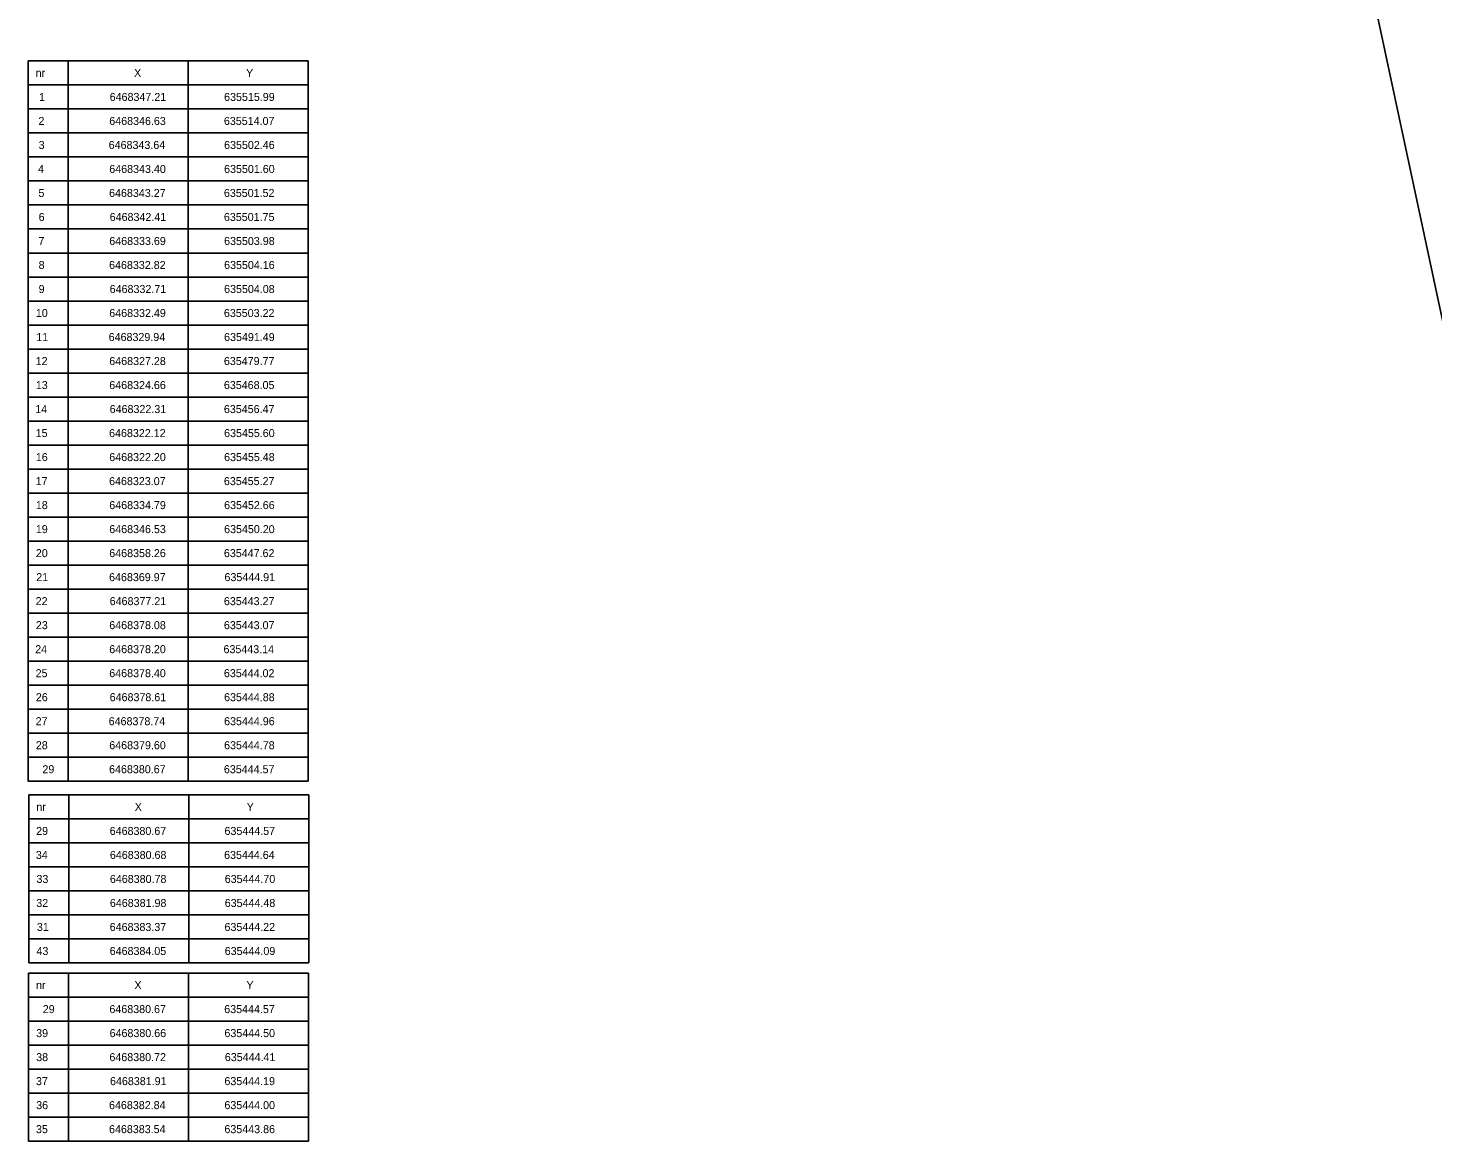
# Model space of a CAD drawing. Extents: x 635248 to 635571, y 6468223 to 6468429.
# Drawn here: x 635324.7 to 635412.5, y 6468285.1 to 6468354.9 of the extents above; entities that cross this region are included whole.
import ezdxf

# ---------------------------------------------------------------- set-up
doc = ezdxf.new("R2010")
doc.units = 0
doc.layers.add('ABIJOONIS', color=7, linetype='Continuous')
doc.layers.add('PIIR', color=7, linetype='Continuous')

msp = doc.modelspace()

# ---------------------------------------------------------------- linework, layer by layer
at = {"layer": 'ABIJOONIS'}
for p, q in [((635324.732, 6468352.836), (635342.232, 6468352.836)), ((635324.732, 6468352.836), (635324.732, 6468307.836)), ((635327.232, 6468352.836), (635327.232, 6468307.836)), ((635334.732, 6468352.836), (635334.732, 6468307.836)), ((635342.232, 6468352.836), (635342.232, 6468307.836)), ((635324.732, 6468351.336), (635342.232, 6468351.336)), ((635324.732, 6468349.836), (635342.232, 6468349.836)), ((635324.732, 6468348.336), (635342.232, 6468348.336)), ((635324.732, 6468346.836), (635342.232, 6468346.836)), ((635324.732, 6468345.336), (635342.232, 6468345.336)), ((635324.732, 6468343.836), (635342.232, 6468343.836)), ((635324.732, 6468342.336), (635342.232, 6468342.336)), ((635324.732, 6468340.836), (635342.232, 6468340.836)), ((635324.732, 6468339.336), (635342.232, 6468339.336)), ((635324.732, 6468337.836), (635342.232, 6468337.836)), ((635324.732, 6468336.336), (635342.232, 6468336.336)), ((635324.732, 6468334.836), (635342.232, 6468334.836)), ((635324.732, 6468333.336), (635342.232, 6468333.336)), ((635324.732, 6468331.836), (635342.232, 6468331.836)), ((635324.732, 6468330.336), (635342.232, 6468330.336)), ((635324.732, 6468328.836), (635342.232, 6468328.836)), ((635324.732, 6468327.336), (635342.232, 6468327.336)), ((635324.732, 6468325.836), (635342.232, 6468325.836)), ((635324.732, 6468324.336), (635342.232, 6468324.336)), ((635324.732, 6468322.836), (635342.232, 6468322.836)), ((635324.732, 6468321.336), (635342.232, 6468321.336)), ((635324.732, 6468319.836), (635342.232, 6468319.836)), ((635324.732, 6468318.336), (635342.232, 6468318.336)), ((635324.732, 6468316.836), (635342.232, 6468316.836)), ((635324.732, 6468315.336), (635342.232, 6468315.336)), ((635324.732, 6468313.836), (635342.232, 6468313.836)), ((635324.732, 6468312.336), (635342.232, 6468312.336)), ((635324.732, 6468310.836), (635342.232, 6468310.836)), ((635324.732, 6468309.336), (635342.232, 6468309.336)), ((635324.732, 6468307.836), (635342.232, 6468307.836)), ((635324.77, 6468306.981), (635342.27, 6468306.981)), ((635324.77, 6468306.981), (635324.77, 6468296.481)), ((635327.27, 6468306.981), (635327.27, 6468296.481)), ((635334.77, 6468306.981), (635334.77, 6468296.481)), ((635342.27, 6468306.981), (635342.27, 6468296.481)), ((635324.77, 6468305.481), (635342.27, 6468305.481)), ((635324.77, 6468303.981), (635342.27, 6468303.981)), ((635324.77, 6468302.481), (635342.27, 6468302.481)), ((635324.77, 6468300.981), (635342.27, 6468300.981)), ((635324.77, 6468299.481), (635342.27, 6468299.481)), ((635324.77, 6468297.981), (635342.27, 6468297.981)), ((635324.77, 6468296.481), (635342.27, 6468296.481)), ((635324.752, 6468295.85), (635342.252, 6468295.85)), ((635324.752, 6468295.85), (635324.752, 6468285.35)), ((635327.252, 6468295.85), (635327.252, 6468285.35)), ((635334.752, 6468295.85), (635334.752, 6468285.35)), ((635342.252, 6468295.85), (635342.252, 6468285.35)), ((635324.752, 6468294.35), (635342.252, 6468294.35)), ((635324.752, 6468292.85), (635342.252, 6468292.85)), ((635324.752, 6468291.35), (635342.252, 6468291.35)), ((635324.752, 6468289.85), (635342.252, 6468289.85)), ((635324.752, 6468288.35), (635342.252, 6468288.35)), ((635324.752, 6468286.85), (635342.252, 6468286.85)), ((635324.752, 6468285.35), (635342.252, 6468285.35))]:
    msp.add_line(p, q, dxfattribs=at)
at = {"layer": 'PIIR'}
msp.add_lwpolyline([(635424.08, 6468285.39), (635349.26, 6468264.2), (635351.44, 6468257.71), (635420.44, 6468273.05), (635450.12, 6468282.38), (635458.21, 6468286.09), (635440.12, 6468370.67), (635434.68, 6468369.67), (635427.55, 6468411.29), (635399.22, 6468401.63)], close=True, dxfattribs=at)

# ---------------------------------------------------------------- texts
at = {"layer": 'ABIJOONIS'}
for s, p in [(' nr', (635325.019, 6468351.836)), (' X', (635331.169, 6468351.836)), (' Y', (635338.169, 6468351.836)), ('  1', (635325.044, 6468350.336)), (' 6468347.21', (635329.644, 6468350.336)), (' 635515.99', (635336.794, 6468350.336)), ('  2', (635325.007, 6468348.836)), (' 6468346.63', (635329.619, 6468348.836)), (' 635514.07', (635336.782, 6468348.836)), ('  3', (635325.019, 6468347.336)), (' 6468343.64', (635329.582, 6468347.336)), (' 635502.46', (635336.794, 6468347.336)), ('  4', (635324.982, 6468345.836)), (' 6468343.40', (635329.619, 6468345.836)), (' 635501.60', (635336.794, 6468345.836)), ('  5', (635325.007, 6468344.336)), (' 6468343.27', (635329.607, 6468344.336)), (' 635501.52', (635336.782, 6468344.336)), ('  6', (635325.019, 6468342.836)), (' 6468342.41', (635329.644, 6468342.836)), (' 635501.75', (635336.782, 6468342.836)), ('  7', (635325.007, 6468341.336)), (' 6468333.69', (635329.619, 6468341.336)), (' 635503.98', (635336.794, 6468341.336)), ('  8', (635325.019, 6468339.836)), (' 6468332.82', (635329.607, 6468339.836)), (' 635504.16', (635336.794, 6468339.836)), ('  9', (635325.019, 6468338.336)), (' 6468332.71', (635329.644, 6468338.336)), (' 635504.08', (635336.794, 6468338.336)), ('  10', (635324.844, 6468336.836)), (' 6468332.49', (635329.619, 6468336.836)), (' 635503.22', (635336.782, 6468336.836)), ('  11', (635324.869, 6468335.336)), (' 6468329.94', (635329.582, 6468335.336)), (' 635491.49', (635336.794, 6468335.336)), ('  12', (635324.832, 6468333.836)), (' 6468327.28', (635329.619, 6468333.836)), (' 635479.77', (635336.782, 6468333.836)), ('  13', (635324.844, 6468332.336)), (' 6468324.66', (635329.619, 6468332.336)), (' 635468.05', (635336.782, 6468332.336)), ('  14', (635324.807, 6468330.836)), (' 6468322.31', (635329.644, 6468330.836)), (' 635456.47', (635336.782, 6468330.836)), ('  15', (635324.832, 6468329.336)), (' 6468322.12', (635329.607, 6468329.336)), (' 635455.60', (635336.794, 6468329.336)), ('  16', (635324.844, 6468327.836)), (' 6468322.20', (635329.619, 6468327.836)), (' 635455.48', (635336.794, 6468327.836)), ('  17', (635324.832, 6468326.336)), (' 6468323.07', (635329.607, 6468326.336)), (' 635455.27', (635336.782, 6468326.336)), ('  18', (635324.844, 6468324.836)), (' 6468334.79', (635329.619, 6468324.836)), (' 635452.66', (635336.794, 6468324.836)), ('  19', (635324.844, 6468323.336)), (' 6468346.53', (635329.619, 6468323.336)), (' 635450.20', (635336.794, 6468323.336)), ('  20', (635324.844, 6468321.836)), (' 6468358.26', (635329.619, 6468321.836)), (' 635447.62', (635336.782, 6468321.836)), ('  21', (635324.869, 6468320.336)), (' 6468369.97', (635329.607, 6468320.336)), (' 635444.91', (635336.819, 6468320.336)), ('  22', (635324.832, 6468318.836)), (' 6468377.21', (635329.644, 6468318.836)), (' 635443.27', (635336.782, 6468318.836)), ('  23', (635324.844, 6468317.336)), (' 6468378.08', (635329.619, 6468317.336)), (' 635443.07', (635336.782, 6468317.336)), ('  24', (635324.807, 6468315.836)), (' 6468378.20', (635329.619, 6468315.836)), (' 635443.14', (635336.757, 6468315.836)), ('  25', (635324.832, 6468314.336)), (' 6468378.40', (635329.619, 6468314.336)), (' 635444.02', (635336.782, 6468314.336)), ('  26', (635324.844, 6468312.836)), (' 6468378.61', (635329.644, 6468312.836)), (' 635444.88', (635336.794, 6468312.836)), ('  27', (635324.832, 6468311.336)), (' 6468378.74', (635329.582, 6468311.336)), (' 635444.96', (635336.794, 6468311.336)), ('  28', (635324.844, 6468309.836)), (' 6468379.60', (635329.619, 6468309.836)), (' 635444.78', (635336.794, 6468309.836)), ('29', (635325.625, 6468308.336)), (' 6468380.67', (635329.607, 6468308.336)), (' 635444.57', (635336.782, 6468308.336)), (' nr', (635325.058, 6468305.981)), (' X', (635331.208, 6468305.981)), (' Y', (635338.208, 6468305.981)), ('29', (635325.233, 6468304.481)), (' 6468380.67', (635329.645, 6468304.481)), (' 635444.57', (635336.82, 6468304.481)), ('  34', (635324.845, 6468302.981)), (' 6468380.68', (635329.658, 6468302.981)), (' 635444.64', (635336.795, 6468302.981)), ('  33', (635324.883, 6468301.481)), (' 6468380.78', (635329.658, 6468301.481)), (' 635444.70', (635336.833, 6468301.481)), ('  32', (635324.87, 6468299.981)), (' 6468381.98', (635329.658, 6468299.981)), (' 635444.48', (635336.833, 6468299.981)), ('  31', (635324.908, 6468298.481)), (' 6468383.37', (635329.645, 6468298.481)), (' 635444.22', (635336.82, 6468298.481)), ('  43', (635324.883, 6468296.981)), (' 6468384.05', (635329.645, 6468296.981)), (' 635444.09', (635336.833, 6468296.981)), (' nr', (635325.04, 6468294.85)), (' X', (635331.19, 6468294.85)), (' Y', (635338.19, 6468294.85)), ('29', (635325.65, 6468293.35)), (' 6468380.67', (635329.628, 6468293.35)), (' 635444.57', (635336.803, 6468293.35)), ('  39', (635324.865, 6468291.85)), (' 6468380.66', (635329.64, 6468291.85)), (' 635444.50', (635336.815, 6468291.85)), ('  38', (635324.865, 6468290.35)), (' 6468380.72', (635329.628, 6468290.35)), (' 635444.41', (635336.84, 6468290.35)), ('  37', (635324.853, 6468288.85)), (' 6468381.91', (635329.665, 6468288.85)), (' 635444.19', (635336.815, 6468288.85)), ('  36', (635324.865, 6468287.35)), (' 6468382.84', (635329.603, 6468287.35)), (' 635444.00', (635336.815, 6468287.35)), ('  35', (635324.853, 6468285.85)), (' 6468383.54', (635329.603, 6468285.85)), (' 635443.86', (635336.815, 6468285.85))]:
    msp.add_text(s, height=0.5, dxfattribs=at).set_placement(p)

doc.saveas('drawing.dxf')
